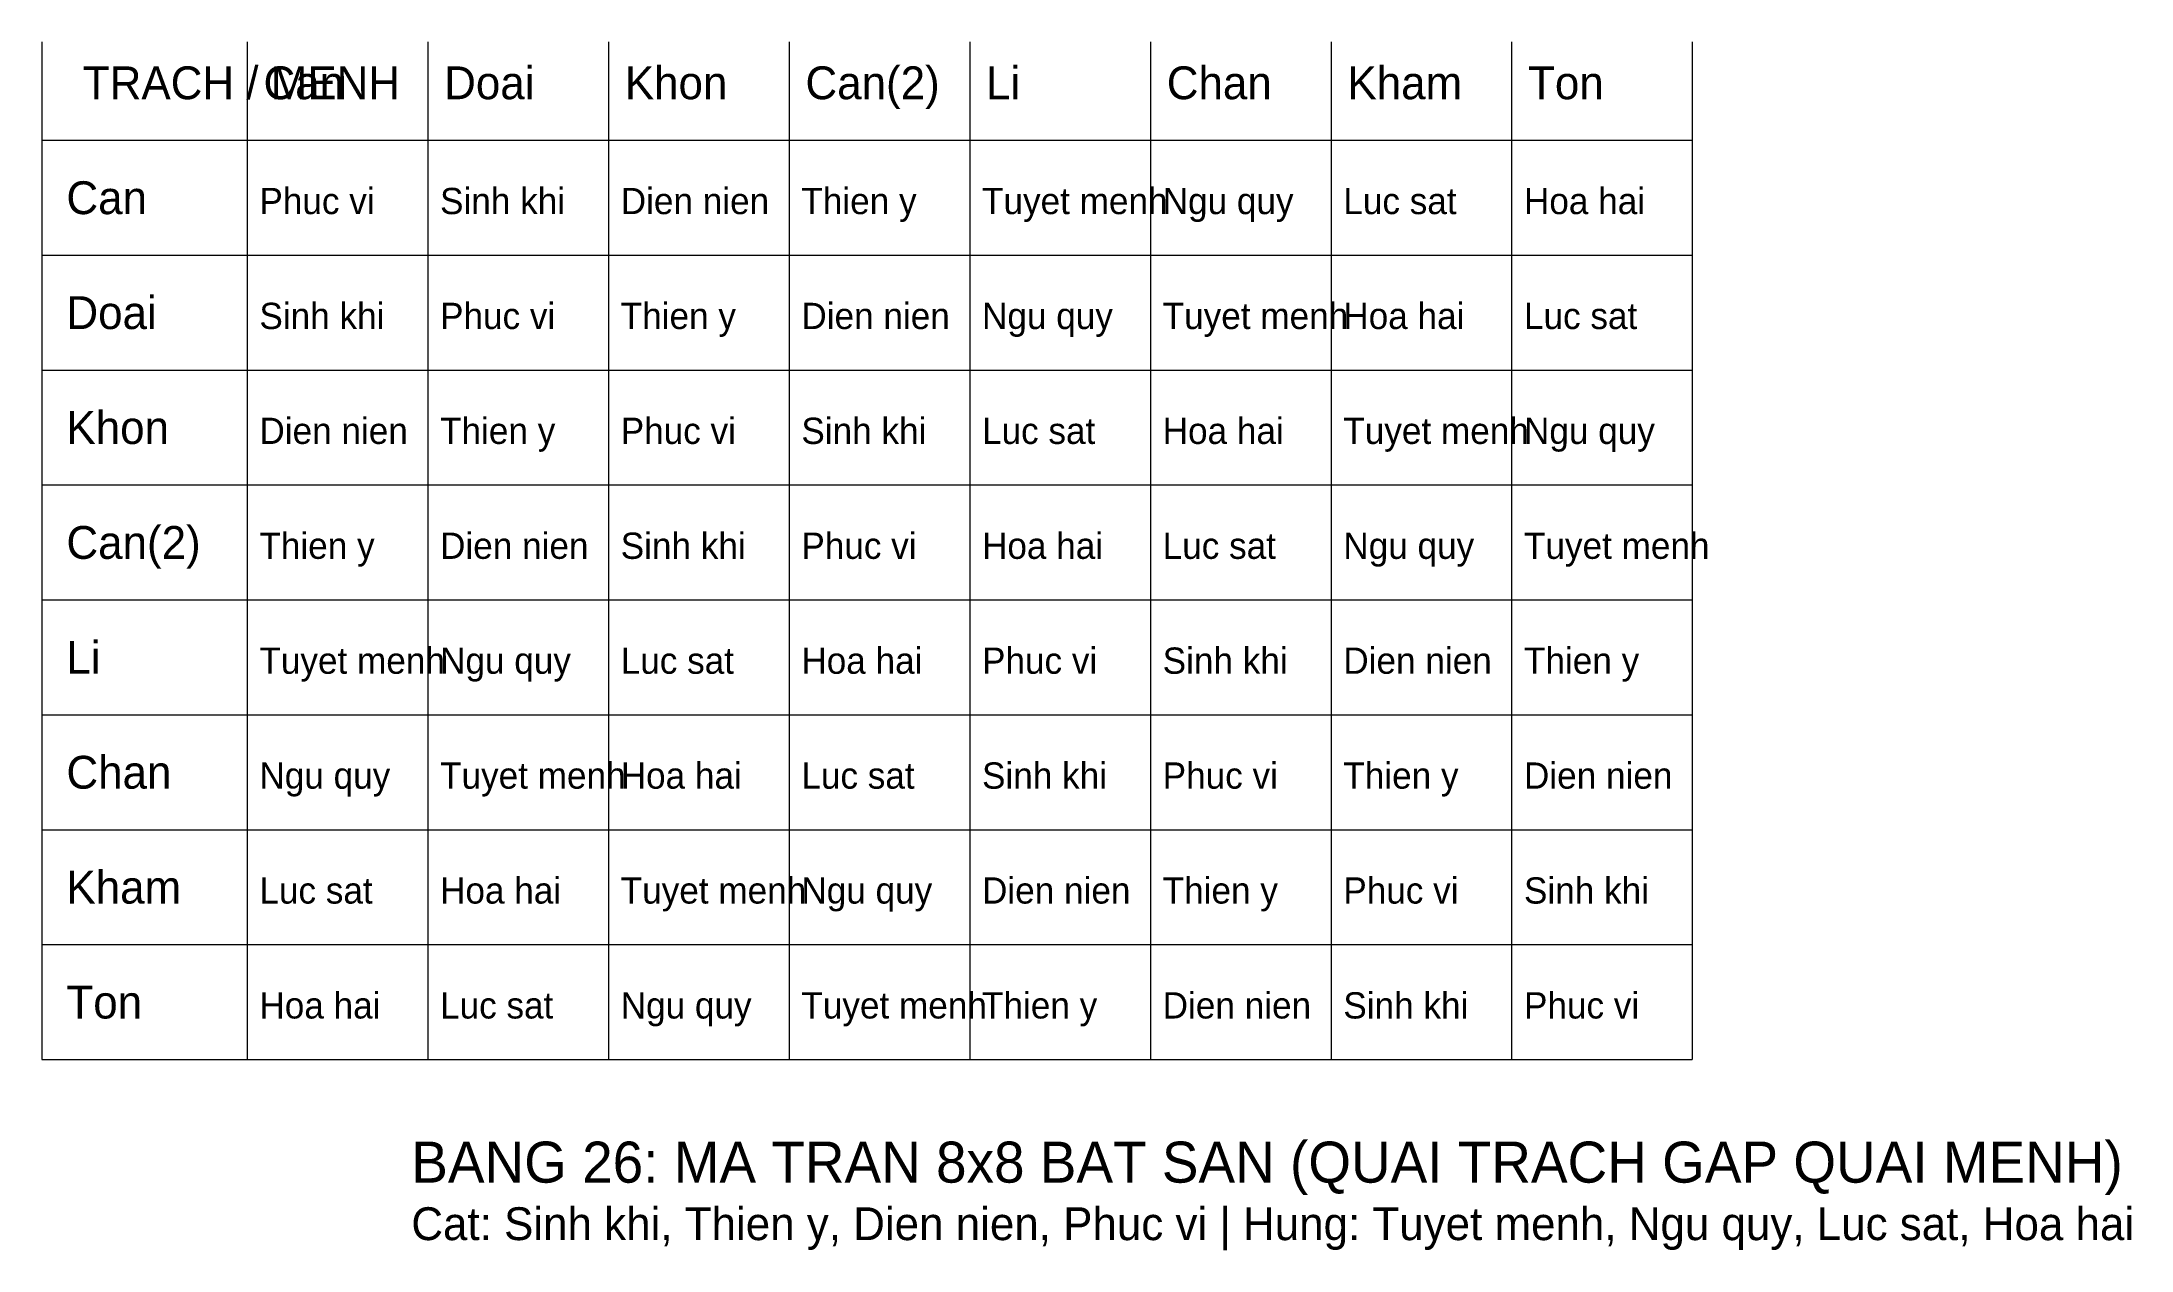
# Model space of a CAD drawing. Header units: metres. Extents: x -125 to 129, y -65 to 82.
import ezdxf

# ---------------------------------------------------------------- set-up
doc = ezdxf.new("R2010")
doc.units = ezdxf.units.M
for name, color, linetype in [('BAD_SAN', 1, 'Continuous'), ('GOOD_SAN', 3, 'Continuous'), ('GRID', 7, 'Continuous'), ('TEXT', 7, 'Continuous')]:
    doc.layers.add(name, color=color, linetype=linetype)

msp = doc.modelspace()

# ---------------------------------------------------------------- linework, layer by layer
at = {"layer": 'GRID', "lineweight": 20}
for p, q in [((-125, 82), (-125, -42)), ((-100, 82), (-100, -42)), ((-78, 82), (-78, -42)), ((-56, 82), (-56, -42)), ((-34, 82), (-34, -42)), ((-12, 82), (-12, -42)), ((10, 82), (10, -42)), ((32, 82), (32, -42)), ((54, 82), (54, -42)), ((76, 82), (76, -42)), ((-125, 70), (76, 70)), ((-125, 56), (76, 56)), ((-125, 42), (76, 42)), ((-125, 28), (76, 28)), ((-125, 14), (76, 14)), ((-125, 0), (76, 0)), ((-125, -14), (76, -14)), ((-125, -28), (76, -28)), ((-125, -42), (76, -42))]:
    msp.add_line(p, q, dxfattribs=at)

# ---------------------------------------------------------------- texts
at = {"layer": 'BAD_SAN'}
for s, p in [('Tuyet menh', (-10.5, 61)), ('Ngu quy', (11.5, 61)), ('Luc sat', (33.5, 61)), ('Hoa hai', (55.5, 61)), ('Ngu quy', (-10.5, 47)), ('Tuyet menh', (11.5, 47)), ('Hoa hai', (33.5, 47)), ('Luc sat', (55.5, 47)), ('Luc sat', (-10.5, 33)), ('Hoa hai', (11.5, 33)), ('Tuyet menh', (33.5, 33)), ('Ngu quy', (55.5, 33)), ('Hoa hai', (-10.5, 19)), ('Luc sat', (11.5, 19)), ('Ngu quy', (33.5, 19)), ('Tuyet menh', (55.5, 19)), ('Tuyet menh', (-98.5, 5)), ('Ngu quy', (-76.5, 5)), ('Luc sat', (-54.5, 5)), ('Hoa hai', (-32.5, 5)), ('Ngu quy', (-98.5, -9)), ('Tuyet menh', (-76.5, -9)), ('Hoa hai', (-54.5, -9)), ('Luc sat', (-32.5, -9)), ('Luc sat', (-98.5, -23)), ('Hoa hai', (-76.5, -23)), ('Tuyet menh', (-54.5, -23)), ('Ngu quy', (-32.5, -23)), ('Hoa hai', (-98.5, -37)), ('Luc sat', (-76.5, -37)), ('Ngu quy', (-54.5, -37)), ('Tuyet menh', (-32.5, -37))]:
    msp.add_text(s, height=3.2, dxfattribs=at).set_placement(p)
at = {"layer": 'GOOD_SAN'}
for s, p in [('Phuc vi', (-98.5, 61)), ('Sinh khi', (-76.5, 61)), ('Dien nien', (-54.5, 61)), ('Thien y', (-32.5, 61)), ('Sinh khi', (-98.5, 47)), ('Phuc vi', (-76.5, 47)), ('Thien y', (-54.5, 47)), ('Dien nien', (-32.5, 47)), ('Dien nien', (-98.5, 33)), ('Thien y', (-76.5, 33)), ('Phuc vi', (-54.5, 33)), ('Sinh khi', (-32.5, 33)), ('Thien y', (-98.5, 19)), ('Dien nien', (-76.5, 19)), ('Sinh khi', (-54.5, 19)), ('Phuc vi', (-32.5, 19)), ('Phuc vi', (-10.5, 5)), ('Sinh khi', (11.5, 5)), ('Dien nien', (33.5, 5)), ('Thien y', (55.5, 5)), ('Sinh khi', (-10.5, -9)), ('Phuc vi', (11.5, -9)), ('Thien y', (33.5, -9)), ('Dien nien', (55.5, -9)), ('Dien nien', (-10.5, -23)), ('Thien y', (11.5, -23)), ('Phuc vi', (33.5, -23)), ('Sinh khi', (55.5, -23)), ('Thien y', (-10.5, -37)), ('Dien nien', (11.5, -37)), ('Sinh khi', (33.5, -37)), ('Phuc vi', (55.5, -37))]:
    msp.add_text(s, height=3.2, dxfattribs=at).set_placement(p)
at = {"layer": 'TEXT'}
for s, height, p in [('TRACH / MENH', 4, (-120, 75)), ('Can', 4, (-98, 75)), ('Doai', 4, (-76, 75)), ('Khon', 4, (-54, 75)), ('Can(2)', 4, (-32, 75)), ('Li', 4, (-10, 75)), ('Chan', 4, (12, 75)), ('Kham', 4, (34, 75)), ('Ton', 4, (56, 75)), ('Can', 4, (-122, 61)), ('Doai', 4, (-122, 47)), ('Khon', 4, (-122, 33)), ('Can(2)', 4, (-122, 19)), ('Li', 4, (-122, 5)), ('Chan', 4, (-122, -9)), ('Kham', 4, (-122, -23)), ('Ton', 4, (-122, -37)), ('BANG 26: MA TRAN 8x8 BAT SAN (QUAI TRACH GAP QUAI MENH)', 5, (-80, -57)), ('Cat: Sinh khi, Thien y, Dien nien, Phuc vi | Hung: Tuyet menh, Ngu quy, Luc sat, Hoa hai', 4, (-80, -64))]:
    msp.add_text(s, height=height, dxfattribs=at).set_placement(p)

doc.saveas('drawing.dxf')
